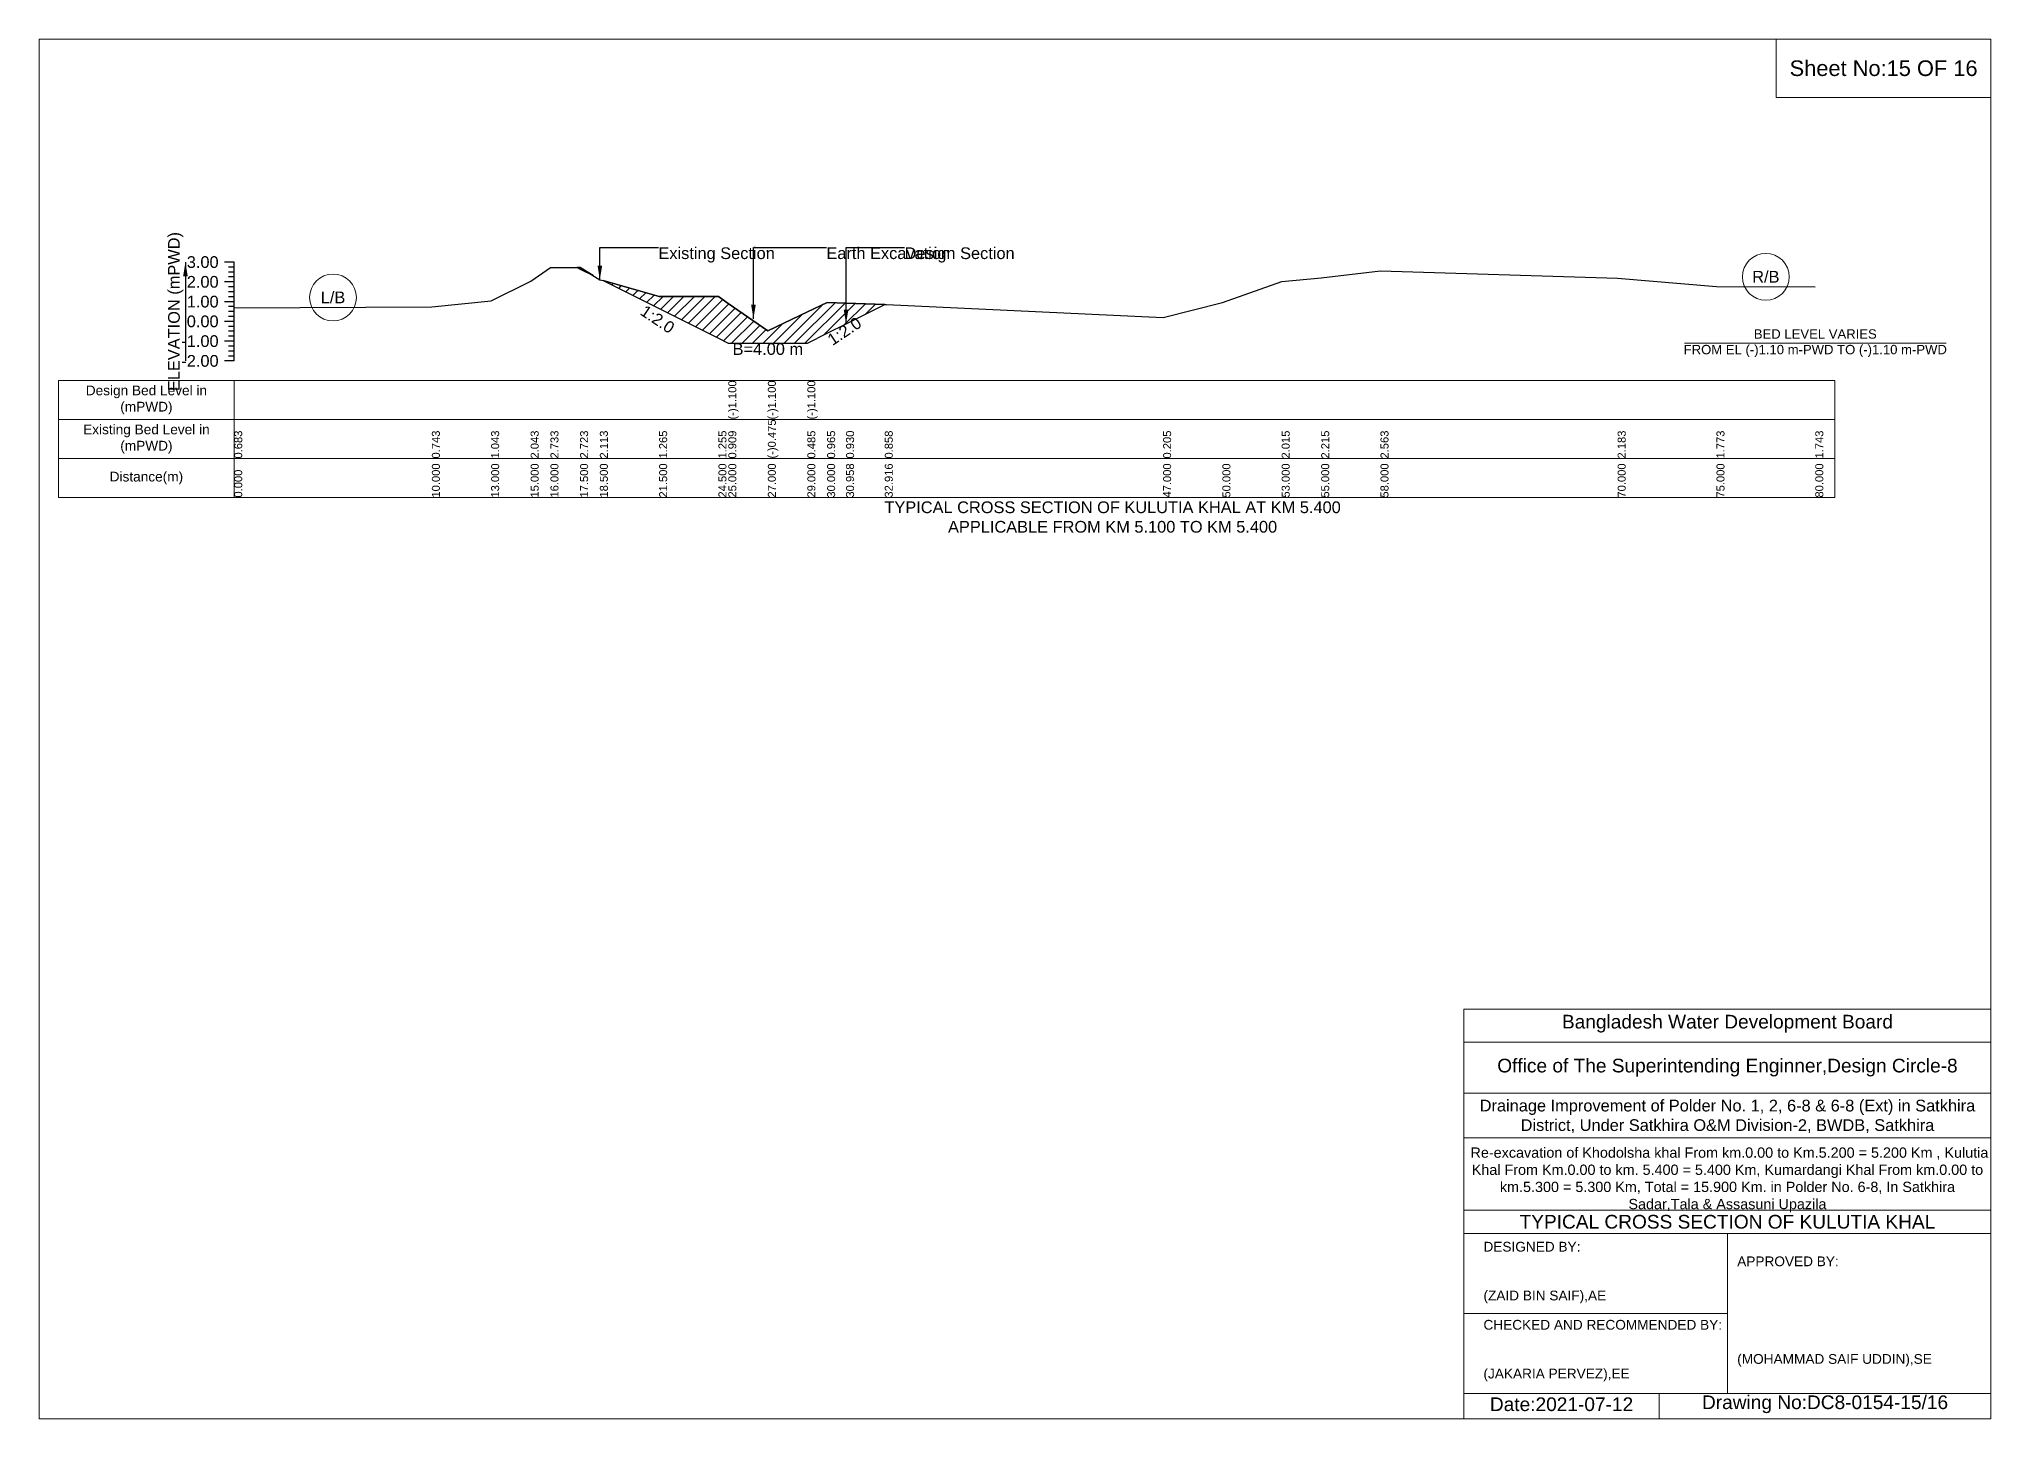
# Model space of a CAD drawing. Header units: inches. Extents: x 91000 to 568000, y -5656 to 0.
# Drawn here: x 390000 to 398000, y -5656 to 0 of the extents above; entities that cross this region are included whole.
import ezdxf

# ---------------------------------------------------------------- set-up
doc = ezdxf.new("R2010")
doc.units = ezdxf.units.IN
doc.header["$LTSCALE"] = 7
doc.header["$MEASUREMENT"] = 0
for name, color, linetype, lineweight in [('Cross section Data Border', 7, 'Continuous', 9), ('Cross Section Labels', 7, 'Continuous', 9), ('Existing_Bed_Level for Xsection', 7, 'Continuous', 25)]:
    doc.layers.add(name, color=color, linetype=linetype, lineweight=lineweight)
doc.styles.get("Standard").update_dxf_attribs({"font": 'arial.ttf'})
doc.dimstyles.get("Standard").update_dxf_attribs({"dimtxt": 0.18, "dimasz": 0.18, "dimexe": 0.18, "dimexo": 0.0625, "dimgap": 0.09, "dimtad": 0, "dimtih": 1, "dimtoh": 1, "dimdec": 4, "dimzin": 0, "dimdsep": 46, "dimtxsty": 'Standard', "dimcen": 0.09, "dimadec": 0, "dimazin": 0, "dimtfac": 1, "dimtdec": 4, "dimtofl": 0, "dimtmove": 0, "dimatfit": 3, "dimfxl": 1, "dimtolj": 1, "dimtzin": 0, "dimarcsym": 0})

msp = doc.modelspace()

# ---------------------------------------------------------------- hatches: boundary and pattern name
at = {"layer": 'Existing_Bed_Level for Xsection'}
h = msp.add_hatch(dxfattribs=at)
h.set_pattern_fill('ANSI31', color=256, scale=243, style=0)
h.paths.add_polyline_path([(392205.5, -936.9), (392217.5, -942.9), (392271.3, -969.8), (392217.5, -937)])
h = msp.add_hatch(dxfattribs=at)
h.set_pattern_fill('ANSI31', color=256, scale=243, style=0)
h.paths.add_polyline_path([(392312.3, -990.3), (392541.5, -1104.9), (392568.6, -1118.4), (392784.5, -1226.4), (392825, -1246.6), (392987, -1246.6), (393149, -1246.6), (393230, -1206.1), (393307.6, -1167.3), (393466.2, -1088), (393307.6, -1082.2), (393230, -1079.4), (393149, -1118.2), (392987, -1196), (392825, -1083.9), (392784.5, -1055.9), (392568.6, -1055.2), (392541.5, -1055.1)])

# ---------------------------------------------------------------- linework, layer by layer
at = {"layer": 'Cross section Data Border'}
msp.add_lwpolyline([(390080, -1399.5), (397360, -1399.5), (397360, -1879.5), (390080, -1879.5)], close=True, dxfattribs=at)
for points in [[(390800, -1399.5), (390800, -1879.5)], [(390080, -1559.5), (397360, -1559.5)], [(390080, -1719.5), (397360, -1719.5)]]:
    msp.add_lwpolyline(points, dxfattribs=at)
at = {"layer": 'Cross Section Labels'}
for points in [[(390000, 0), (398000, 0), (398000, -5656), (390000, -5656)], [(397120, 0), (398000, 0), (398000, -240), (397120, -240)]]:
    msp.add_lwpolyline(points, close=True, dxfattribs=at)
for points in [[(396744.2, -1246.6), (397815.8, -1246.6)], [(395840, -5656), (395840, -3976), (398000, -3976)], [(395840, -4112), (398000, -4112)], [(395840, -4320), (398000, -4320)], [(395840, -4504), (398000, -4504)], [(395840, -4800), (398000, -4800)], [(395840, -4896), (398000, -4896)], [(396920, -4896), (396920, -5552)], [(395840, -5224), (396920, -5224)], [(395840, -5552), (398000, -5552)], [(396640, -5552), (396640, -5656)]]:
    msp.add_lwpolyline(points, dxfattribs=at)
for centre in [(397077.5, -974.6), (391205, -1059.3)]:
    msp.add_circle(centre, 96, dxfattribs=at)
at = {"layer": 'Existing_Bed_Level for Xsection'}
for points in [[(390800, -914.5), (390760, -914.5)], [(390800, -934.8), (390776, -934.8)], [(390800, -955), (390776, -955)], [(390800, -1319.5), (390800, -1238.5), (390800, -1157.5), (390800, -1076.5), (390800, -995.5), (390800, -914.5)], [(390800, -1102.2), (391610, -1097.3), (391853, -1073), (392015, -992), (392096, -936.2), (392217.5, -937), (392298.5, -986.4), (392312.3, -990.3), (392541.5, -1055.1), (392568.6, -1055.2), (392784.5, -1055.9), (392825, -1083.9), (392825, -1083.9), (392987, -1196), (392987, -1196), (393149, -1118.2), (393149, -1118.2), (393230, -1079.4), (393307.6, -1082.2), (393466.2, -1088), (393473, -1088.3), (394607, -1140.9), (394850, -1079.4), (395093, -994.3), (395255, -978.1), (395498, -949.9), (396470, -980.7), (396875, -1013.9), (397280, -1016.3)], [(390800, -995.5), (390760, -995.5)], [(390800, -975.3), (390776, -975.3)], [(390800, -1015.8), (390776, -1015.8)], [(390800, -1036), (390776, -1036)], [(390800, -1076.5), (390760, -1076.5)], [(390800, -1056.3), (390776, -1056.3)], [(390800, -1096.8), (390776, -1096.8)], [(390800, -1117), (390776, -1117)], [(390800, -1157.5), (390760, -1157.5)], [(390800, -1137.3), (390776, -1137.3)], [(390800, -1177.8), (390776, -1177.8)], [(390800, -1198), (390776, -1198)], [(390800, -1238.5), (390760, -1238.5)], [(390800, -1218.3), (390776, -1218.3)], [(390800, -1258.8), (390776, -1258.8)], [(390800, -1279), (390776, -1279)], [(390800, -1319.5), (390760, -1319.5)], [(390800, -1299.3), (390776, -1299.3)]]:
    msp.add_lwpolyline(points, dxfattribs=at)
for points in [[(392205.5, -936.9), (392217.5, -942.9), (392271.3, -969.8), (392217.5, -937)], [(392312.3, -990.3), (392541.5, -1104.9), (392568.6, -1118.4), (392784.5, -1226.4), (392825, -1246.6), (392825, -1246.6), (392987, -1246.6), (392987, -1246.6), (393149, -1246.6), (393149, -1246.6), (393230, -1206.1), (393307.6, -1167.3), (393466.2, -1088), (393466.2, -1088), (393466.2, -1088), (393307.6, -1082.2), (393230, -1079.4), (393149, -1118.2), (393149, -1118.2), (392987, -1196), (392987, -1196), (392825, -1083.9), (392825, -1083.9), (392784.5, -1055.9), (392568.6, -1055.2), (392541.5, -1055.1)]]:
    msp.add_lwpolyline(points, close=True, dxfattribs=at)

# ---------------------------------------------------------------- texts
at = {"layer": 'Cross section Data Border', "char_height": 40, "width": 640, "attachment_point": 5}
for s, insert in [('Design Bed Level in (mPWD)', (390440, -1479.5)), ('Existing Bed Level in (mPWD)', (390440, -1639.5)), ('Distance(m)', (390440, -1799.5))]:
    msp.add_mtext(s, dxfattribs=dict(at, insert=insert))
at = {"layer": 'Cross Section Labels'}
for s, insert, char_height, attachment_point in [('Sheet No:15 OF 16', (397560, -120), 64, 5), ('Existing Section', (392538.5, -853.8), 48, 1), ('Earth Excavation', (393227, -853.8), 48, 1), ('Design Section', (393547.6, -853.8), 48, 1), ('R/B', (397077.5, -974.6), 48, 5), ('L/B', (391205, -1059.3), 48, 5), ('BED LEVEL VARIES ^JFROM EL (-)1.10 m-PWD TO (-)1.10 m-PWD', (397280, -1246.6), 38.4, 5), ('B=4.00 m', (392987, -1246.6), 48, 2), ('TYPICAL CROSS SECTION OF KULUTIA KHAL AT KM 5.400^JAPPLICABLE FROM KM 5.100 TO KM 5.400', (394400, -1959.5), 48, 5), ('Bangladesh Water Development Board', (396920, -4036), 56, 5), ('Office of The Superintending Enginner,Design Circle-8', (396920, -4216), 56, 5)]:
    msp.add_mtext(s, dxfattribs=dict(at, insert=insert, char_height=char_height, attachment_point=attachment_point))
at = {"layer": 'Cross Section Labels', "char_height": 48, "attachment_point": 2}
for insert, rotation in [((392548.4, -1128.6), 326.30993), ((393287.4, -1177.4), 33.69007)]:
    msp.add_mtext('1:2.0', dxfattribs=dict(at, insert=insert, rotation=rotation))
at = {"layer": 'Cross Section Labels'}
for s, insert, char_height, width, attachment_point in [('Drainage Improvement of Polder No. 1, 2, 6-8 & 6-8 (Ext) in Satkhira District, Under Satkhira O&M Division-2, BWDB, Satkhira', (396920, -4416), 48, 2240, 5), (' Re-excavation of Khodolsha khal From km.0.00 to Km.5.200 = 5.200 Km , Kulutia Khal From Km.0.00 to km. 5.400 = 5.400 Km, Kumardangi Khal From km.0.00 to km.5.300 = 5.300 Km, Total = 15.900 Km. in Polder No. 6-8, In Satkhira Sadar,Tala & Assasuni Upazila', (396920, -4676), 42.1524, 2160, 5), ('TYPICAL CROSS SECTION OF KULUTIA KHAL', (396920, -4848), 56, 2240, 5), ('DESIGNED BY:^J^J^J(ZAID BIN SAIF),AE', (395920, -5056), 40, 1120, 4), ('APPROVED BY:^J^J^J^J^J^J(MOHAMMAD SAIF UDDIN),SE', (396960, -5216), 40, 1120, 4), ('CHECKED AND RECOMMENDED BY:^J^J^J(JAKARIA PERVEZ),EE', (395920, -5376), 40, 1120, 4), ('Date:2021-07-12', (396240, -5596), 56, 1120, 5), ('Drawing No:DC8-0154-15/16', (397320, -5596), 56, 1760, 5)]:
    msp.add_mtext(s, dxfattribs=dict(at, insert=insert, char_height=char_height, width=width, attachment_point=attachment_point))
at = {"layer": 'Existing_Bed_Level for Xsection', "rotation": 90}
for s, insert, char_height, attachment_point in [('ELEVATION (mPWD)', (390560, -1117), 48, 5), ('(-)1.100', (392825, -1559.5), 32.8, 1), ('(-)1.100', (392987, -1559.5), 32.8, 1), ('(-)1.100', (393149, -1559.5), 32.8, 1), ('(-)0.475', (392987, -1719.5), 32.8, 1), ('0.683', (390800, -1719.5), 32.8, 1), ('0.743', (391610, -1719.5), 32.8, 1), ('1.043', (391853, -1719.5), 32.8, 1), ('2.043', (392015, -1719.5), 32.8, 1), ('2.733', (392096, -1719.5), 32.8, 1), ('2.723', (392217.5, -1719.5), 32.8, 1), ('2.113', (392298.5, -1719.5), 32.8, 1), ('1.265', (392541.5, -1719.5), 32.8, 1), ('1.255', (392784.5, -1719.5), 32.8, 1), ('0.909', (392825, -1719.5), 32.8, 1), ('0.485', (393149, -1719.5), 32.8, 1), ('0.965', (393230, -1719.5), 32.8, 1), ('0.930', (393307.6, -1719.5), 32.8, 1), ('0.858', (393466.2, -1719.5), 32.8, 1), ('0.205', (394607, -1719.5), 32.8, 1), ('2.015', (395093, -1719.5), 32.8, 1), ('2.215', (395255, -1719.5), 32.8, 1), ('2.563', (395498, -1719.5), 32.8, 1), ('2.183', (396470, -1719.5), 32.8, 1), ('1.773', (396875, -1719.5), 32.8, 1), ('1.743', (397280, -1719.5), 32.8, 1), ('10.000', (391610, -1879.5), 32.8, 1), ('13.000', (391853, -1879.5), 32.8, 1), ('15.000', (392015, -1879.5), 32.8, 1), ('16.000', (392096, -1879.5), 32.8, 1), ('17.500', (392217.5, -1879.5), 32.8, 1), ('18.500', (392298.5, -1879.5), 32.8, 1), ('21.500', (392541.5, -1879.5), 32.8, 1), ('24.500', (392784.5, -1879.5), 32.8, 1), ('25.000', (392825, -1879.5), 32.8, 1), ('27.000', (392987, -1879.5), 32.8, 1), ('29.000', (393149, -1879.5), 32.8, 1), ('30.000', (393230, -1879.5), 32.8, 1), ('30.958', (393307.6, -1879.5), 32.8, 1), ('32.916', (393466.2, -1879.5), 32.8, 1), ('47.000', (394607, -1879.5), 32.8, 1), ('50.000', (394850, -1879.5), 32.8, 1), ('53.000', (395093, -1879.5), 32.8, 1), ('55.000', (395255, -1879.5), 32.8, 1), ('58.000', (395498, -1879.5), 32.8, 1), ('70.000', (396470, -1879.5), 32.8, 1), ('75.000', (396875, -1879.5), 32.8, 1), ('80.000', (397280, -1879.5), 32.8, 1), ('0.000', (390800, -1879.5), 32.8, 1)]:
    msp.add_mtext(s, dxfattribs=dict(at, insert=insert, char_height=char_height, attachment_point=attachment_point))
at = {"layer": 'Existing_Bed_Level for Xsection', "char_height": 48, "attachment_point": 6}
for s, insert in [('3.00', (390736, -914.5)), ('2.00', (390736, -995.5)), ('1.00', (390736, -1076.5)), ('0.00', (390736, -1157.5)), ('-1.00', (390736, -1238.5)), ('-2.00', (390736, -1319.5))]:
    msp.add_mtext(s, dxfattribs=dict(at, insert=insert))

# ---------------------------------------------------------------- leaders
at = {"layer": 'Cross Section Labels', "annotation_type": 0, "has_hookline": 1, "hookline_direction": 0}
for points, text_width in [([(392298.5, -986.4), (392298.5, -853.8), (392538.4, -853.8)], 467.2), ([(392928, -1146.5), (392928, -853.8), (393226.9, -853.8)], 497), ([(393307.6, -1167.3), (393307.6, -853.8), (393547.5, -853.8)], 441.2)]:
    msp.add_leader(points, dimstyle='Standard', override={"dimasz": 57.6}, dxfattribs=dict(at, text_width=text_width))
at = {"layer": 'Existing_Bed_Level for Xsection'}
msp.add_leader([(390600, -914.5), (390600, -1319.5)], dimstyle='Standard', override={"dimasz": 57.6}, dxfattribs=at)

doc.saveas('drawing.dxf')
